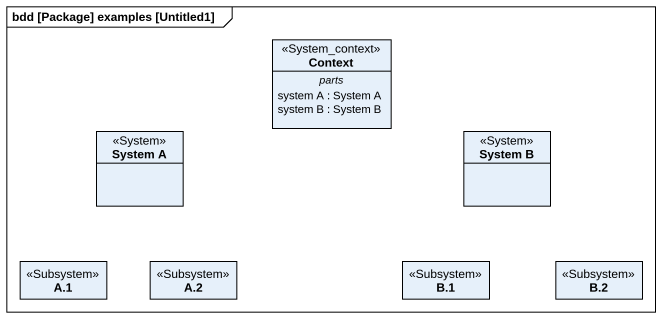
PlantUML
@startuml
mainframe bdd [Package] examples [Untitled1]
hide circle
hide empty members
class Context <<System_context>> {
  -- parts --
  system A : System A
  system B : System B
}
class "System A" as System_A <<System>>
class "System B" as System_B <<System>>
class "A.1" as A_1 <<Subsystem>>
class "A.2" as A_2 <<Subsystem>>
class "B.1" as B_1 <<Subsystem>>
class "B.2" as B_2 <<Subsystem>>
@enduml
